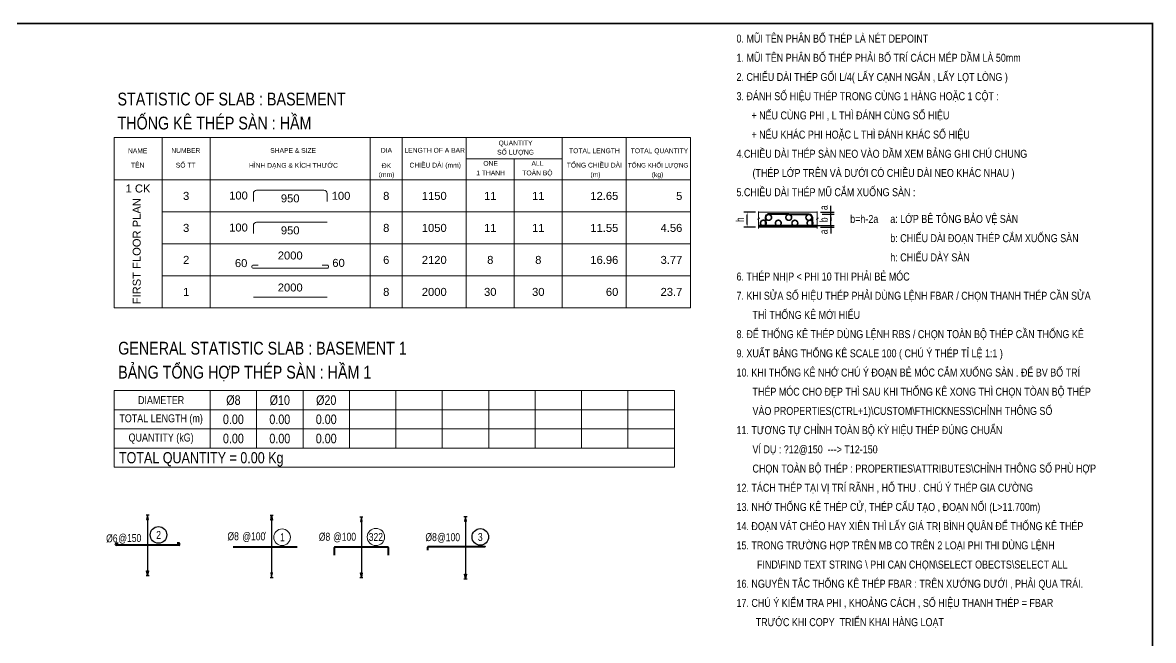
# Model space of a CAD drawing. Header units: millimetres. Extents: x 925681 to 1410834, y 71669 to 296428.
# Drawn here: x 1295751 to 1331076, y 138804 to 158109 of the extents above; entities that cross this region are included whole.
import ezdxf
from ezdxf.enums import TextEntityAlignment as Align

# ---------------------------------------------------------------- set-up
doc = ezdxf.new("R2010")
doc.units = ezdxf.units.MM
doc.header["$LTSCALE"] = 100
for name, color, linetype, lineweight in [('Ap0102_dim', 145, 'Continuous', 25), ('Ap0202_T', 141, 'Continuous', 25), ('Ap0203_T', 243, 'Continuous', 35), ('Ap0205_T', 253, 'Continuous', 50), ('Ap0310_PSS', 130, 'Continuous', 18), ('Ap0312_Kh', 253, 'Continuous', 15), ('Ap0315_FL', 145, 'Continuous', 13), ('Ap0402_Reinf.S', 6, 'Continuous', 35), ('Ap0404_Reinf.slab', 5, 'Continuous', 40), ('Ap0405_Reinf.slab bot', 201, 'Continuous', 40), ('Ap0406_RT_Slab', 71, 'Continuous', 20), ('Ap0407_Slab_leader', 137, 'Continuous', 20)]:
    doc.layers.add(name, color=color, linetype=linetype, lineweight=lineweight)
doc.layers.add('THONGKE', color=161, linetype='Continuous')
doc.styles.add('Ap_vn_vni.shx', font='vn_vni.shx', dxfattribs={"width": 0.8})
doc.styles.add('Ap_Vni-helve', font='', dxfattribs={"width": 0.8, "height": 1})
doc.styles.add('Helve', font='')
doc.styles.get('Ap_Vni-helve').set_extended_font_data('VNI-Helve')
doc.styles.get('Helve').set_extended_font_data('VNI-Helve')
doc.dimstyles.new('Ap_Model', dxfattribs={"dimscale": 100, "dimtxt": 2.5, "dimasz": 1, "dimexe": 1, "dimexo": 1, "dimgap": 1, "dimtad": 1, "dimdec": 0, "dimzin": 3, "dimdsep": 46, "dimtxsty": 'Ap_vn_vni.shx', "dimblk": 'ARCHTICK', "dimcen": 1, "dimdle": 1, "dimclrd": 256, "dimclre": 256, "dimclrt": 7, "dimazin": 2, "dimtfac": 100, "dimtdec": 0, "dimtix": 1, "dimtmove": 2, "dimatfit": 2, "dimldrblk": 'OPEN30', "dimfxl": 1, "dimtolj": 1, "dimtzin": 0, "dimlwd": -1, "dimlwe": -1, "dimarcsym": 0})

# ---------------------------------------------------------------- blocks, each defined once
blk = doc.blocks.new('*U438')
h = blk.add_hatch(color=256)
h.paths.add_polyline_path([(-198, 500), (-198, 430), (-178, 430)], flags=16)
h.paths.add_polyline_path([(-198, 500), (-218, 430), (-198, 430)], flags=16)
h.paths.add_polyline_path([(-453, 155), (-23, 155), (-23, 530), (-453, 530)], flags=9)
h = blk.add_hatch(color=256)
h.paths.add_polyline_path([(-198, 500), (-198, 430), (-178, 430)], flags=16)
h.paths.add_polyline_path([(-198, 500), (-218, 430), (-198, 430)], flags=16)
h.paths.add_polyline_path([(-453, 155), (-23, 155), (-23, 530), (-453, 530)], flags=9)
at = {"layer": 'Ap0407_Slab_leader'}
h = blk.add_hatch(color=256, dxfattribs=at)
h.paths.add_polyline_path([(-198, 500), (-198, 430), (-178, 430)], flags=16)
h.paths.add_polyline_path([(-198, 500), (-218, 430), (-198, 430)], flags=16)
h.paths.add_polyline_path([(-453, 155), (-23, 155), (-23, 530), (-453, 530)], flags=9)
h = blk.add_hatch(color=256, dxfattribs=at)
h.paths.add_polyline_path([(-198, 500), (-198, 430), (-178, 430)], flags=16)
h.paths.add_polyline_path([(-198, 500), (-218, 430), (-198, 430)], flags=16)
h.paths.add_polyline_path([(-453, 155), (-23, 155), (-23, 530), (-453, 530)], flags=9)
h = blk.add_hatch(color=256, dxfattribs=at)
h.paths.add_polyline_path([(-198, 500), (-198, 430), (-178, 430)], flags=16)
h.paths.add_polyline_path([(-198, 500), (-218, 430), (-198, 430)], flags=16)
h.paths.add_polyline_path([(-453, 155), (-23, 155), (-23, 530), (-453, 530)], flags=9)
at = {"layer": 'Defpoints'}
h = blk.add_hatch(color=256, dxfattribs=at)
h.paths.add_polyline_path([(0, 1000), (0, 850), (30, 850)])
h.paths.add_polyline_path([(0, 1000), (-30, 850), (0, 850)])
h = blk.add_hatch(color=256, dxfattribs=at)
h.paths.add_polyline_path([(0, -950), (0, -800), (30, -800)])
h.paths.add_polyline_path([(0, -950), (-30, -800), (0, -800)])
at = {"layer": 'Ap0202_T', "lineweight": 18}
blk.add_circle((324, 310), 260, dxfattribs=at)
at = {"layer": 'Ap0405_Reinf.slab bot'}
blk.add_line((802, 0), (-1198, 0), dxfattribs=at)
at = {"layer": 'Ap0407_Slab_leader', "const_width": 15}
blk.add_lwpolyline([(-7, 0, 1), (8, 0, 1)], format="xyb", close=True, dxfattribs=at)
at = {"layer": 'Defpoints'}
for p, q in [((-50, 1000), (50, 1000)), ((0, 1000), (0, -950)), ((-50, -950), (50, -950))]:
    blk.add_line(p, q, dxfattribs=at)
for points in [[(30, 850), (-30, 850), (0, 1000)], [(30, -800), (-30, -800), (0, -950)]]:
    blk.add_lwpolyline(points, close=True, dxfattribs=at)
at = {"layer": 'Ap0202_T', "style": 'Ap_vn_vni.shx', "width": 0.8, "flags": 8}
blk.add_attdef('1', text='', height=250, dxfattribs=at).set_placement((337, 310), align=Align.MIDDLE_CENTER)
at = {"layer": 'Ap0406_RT_Slab', "style": 'Ap_vn_vni.shx', "width": 0.8, "flags": 8}
blk.add_attdef('Þ6', text='', height=250, dxfattribs=at).set_placement((-1202, 343), align=Align.MIDDLE_CENTER)
blk.add_attdef('@150', text='', height=250, dxfattribs=at).set_placement((-915, 340), align=Align.MIDDLE_LEFT)
blk = doc.blocks.new('*U459')
at = {"layer": 'Defpoints'}
for points in [[(30, 800), (-30, 800), (0, 950)], [(30, -800), (-30, -800), (0, -950)]]:
    blk.add_hatch(color=256, dxfattribs=at).paths.add_polyline_path(points)
at = {"layer": 'Ap0202_T', "lineweight": 18}
blk.add_circle((454, 320), 270, dxfattribs=at)
at = {"layer": 'Ap0404_Reinf.slab'}
blk.add_lwpolyline([(850, -246), (850, -25, 0.414214), (825, 0), (-825, 0, 0.414214), (-850, -25), (-850, -246)], format="xyb", dxfattribs=at)
at = {"layer": 'Defpoints'}
for p, q in [((-50, 950), (50, 950)), ((0, 950), (0, -950)), ((-50, -950), (50, -950))]:
    blk.add_line(p, q, dxfattribs=at)
for points in [[(-30, 800), (30, 800), (0, 950), (-30, 800)], [(-30, -800), (30, -800), (0, -950), (-30, -800)]]:
    blk.add_lwpolyline(points, dxfattribs=at)
at = {"layer": 'Defpoints', "const_width": 27}
blk.add_lwpolyline([(-13, 0, 1), (14, 0, 1)], format="xyb", close=True, dxfattribs=at)
at = {"layer": 'Ap0202_T', "style": 'Ap_vn_vni.shx', "width": 0.8, "flags": 8}
blk.add_attdef('1', text='', height=250, dxfattribs=at).set_placement((453, 320), align=Align.MIDDLE_CENTER)
at = {"layer": 'Ap0406_RT_Slab', "style": 'Ap_vn_vni.shx', "width": 0.8, "flags": 8}
blk.add_attdef('Þ6', text='', height=250, dxfattribs=at).set_placement((-1151, 328), align=Align.MIDDLE_CENTER)
blk.add_attdef('@150', text='', height=250, dxfattribs=at).set_placement((-882, 328), align=Align.MIDDLE_LEFT)
blk = doc.blocks.new('RBS-SCK')
at = {"layer": 'Ap0203_T', "style": 'Helve', "flags": 8}
blk.add_attdef('SCK', (3.57, -4.46), '', height=2.5, dxfattribs=at)
at = {"layer": 'Ap0205_T', "style": 'Helve', "flags": 8}
blk.add_attdef('NAME', text='', height=2.5, rotation=90, dxfattribs=at).set_placement((8.3, -6.21), align=Align.RIGHT)
blk = doc.blocks.new('RBS-HD')
at = {"layer": 'Ap0310_PSS'}
for p, q in [((0, 13.26), (0, 0)), ((0, 13.26), (180, 13.26)), ((15, 13.26), (15, 0)), ((30, 13.26), (30, 0)), ((80, 13.26), (80, 0)), ((90, 13.26), (90, 0)), ((110, 13.26), (110, 0)), ((140, 13.26), (140, 0)), ((160, 13.26), (160, 0)), ((180, 13.26), (180, 0)), ((110, 6.63), (140, 6.63)), ((125, 6.63), (125, 0)), ((0, 0), (180, 0))]:
    blk.add_line(p, q, dxfattribs=at)
at = {"layer": 'Ap0202_T', "style": 'Helve'}
for s, height, p in [('QUANTITY', 1.5, (125.39, 10.78)), ('NAME', 1.5, (7.35, 8.35)), (' NUMBER', 1.5, (22.1, 8.43)), ('SHAPE & SIZE', 1.5, (55.92, 8.44)), ('DIA', 1.5, (85.06, 8.5)), ('LENGTH OF A BAR', 1.5, (100.14, 8.5)), ('SOÁ LÖÔÏNG', 1.5, (125.39, 7.9)), ('TOTAL LENGTH ', 1.5, (150.32, 8.35)), ('TOTAL QUANTITY', 1.5, (170.35, 8.35)), ('TEÂN', 1.5, (7.35, 3.86)), ('SOÁ TT', 1.5, (22.35, 3.86)), ('HÌNH DAÏNG & KÍCH THÖÔÙC', 1.5, (56.01, 3.78)), ('ÑK', 1.5, (85.06, 3.69)), (' CHIEÀU DAØI (mm)', 1.5, (100.01, 3.86)), ('ONE', 1.5, (117.6, 4.4)), ('ALL', 1.5, (132.24, 4.4)), ('TOÅNG CHIEÀU DAØI', 1.5, (150.01, 3.86)), ('TOÅNG KHOÁI LÖÔÏNG', 1.4, (169.92, 3.86)), ('(mm)', 1.5, (85.1, 0.93)), ('1 THANH', 1.5, (117.6, 1.42)), ('TOAØN BOÄ', 1.5, (132.23, 1.42)), ('(m)', 1.5, (150.36, 0.93)), ('(kg)', 1.5, (169.76, 0.93))]:
    blk.add_text(s, height=height, dxfattribs=at).set_placement(p, align=Align.CENTER)
blk = doc.blocks.new('RBS-3')
blk.add_lwpolyline([(66.5, -6.7), (66.5, -4.2, 0.414214), (65.5, -3.2), (44.5, -3.2, 0.414214), (43.5, -4.2), (43.5, -6.7)], format="xyb")
at = {"layer": 'Ap0315_FL'}
for p, q in [((0, -10), (0, 0)), ((180, 0), (15, 0)), ((15, 0), (15, -10)), ((30, -10), (30, 0)), ((80, -10), (80, 0)), ((90, -10), (90, 0)), ((110, -10), (110, 0)), ((125, -10), (125, 0)), ((140, -10), (140, 0)), ((160, -10), (160, 0)), ((180, -10), (180, 0)), ((180, -10), (15, -10))]:
    blk.add_line(p, q, dxfattribs=at)
at = {"style": 'Helve', "flags": 8}
blk.add_attdef('1', text='', height=2.5, dxfattribs=at).set_placement((22.5, -5), align=Align.MIDDLE_CENTER)
at = {"layer": 'Ap0202_T', "color": 3, "style": 'Helve', "flags": 8}
blk.add_attdef('9', text='', height=2.5, dxfattribs=at).set_placement((41.76, -4.88), align=Align.MIDDLE_RIGHT)
blk.add_attdef('8', text='', height=2.5, dxfattribs=at).set_placement((55, -5.77), align=Align.MIDDLE_CENTER)
blk.add_attdef('10', text='', height=2.5, dxfattribs=at).set_placement((67.96, -4.98), align=Align.MIDDLE_LEFT)
at = {"layer": 'Ap0202_T', "style": 'Helve', "flags": 8}
for tag, p in [('2', (85, -5)), ('3', (100, -5)), ('4', (117.5, -5)), ('5', (132.5, -5))]:
    blk.add_attdef(tag, text='', height=2.5, dxfattribs=at).set_placement(p, align=Align.MIDDLE_CENTER)
for tag, p in [('6', (157.5, -5)), ('7', (177.5, -5))]:
    blk.add_attdef(tag, text='', height=2.5, dxfattribs=at).set_placement(p, align=Align.MIDDLE_RIGHT)
blk = doc.blocks.new('RBS-2')
for p, q in [((66.5, -3.2), (44.5, -3.2)), ((43.5, -4.2), (43.5, -6.7))]:
    blk.add_line(p, q)
blk.add_arc((44.5, -4.2), 1, 90, 180)
at = {"layer": 'Ap0315_FL'}
for p, q in [((0, -10), (0, 0)), ((180, 0), (15, 0)), ((15, 0), (15, -10)), ((30, -10), (30, 0)), ((80, -10), (80, 0)), ((90, -10), (90, 0)), ((110, -10), (110, 0)), ((125, -10), (125, 0)), ((140, -10), (140, 0)), ((160, -10), (160, 0)), ((180, -10), (180, 0)), ((180, -10), (15, -10))]:
    blk.add_line(p, q, dxfattribs=at)
at = {"style": 'Helve', "flags": 8}
blk.add_attdef('1', text='', height=2.5, dxfattribs=at).set_placement((22.5, -5), align=Align.MIDDLE_CENTER)
at = {"layer": 'Ap0202_T', "color": 3, "style": 'Helve', "flags": 8}
blk.add_attdef('9', text='', height=2.5, dxfattribs=at).set_placement((41.76, -4.88), align=Align.MIDDLE_RIGHT)
blk.add_attdef('8', text='', height=2.5, dxfattribs=at).set_placement((55, -5.77), align=Align.MIDDLE_CENTER)
at = {"layer": 'Ap0202_T', "style": 'Helve', "flags": 8}
for tag, p in [('2', (85, -5)), ('3', (100, -5)), ('4', (117.5, -5)), ('5', (132.5, -5))]:
    blk.add_attdef(tag, text='', height=2.5, dxfattribs=at).set_placement(p, align=Align.MIDDLE_CENTER)
for tag, p in [('6', (157.5, -5)), ('7', (177.5, -5))]:
    blk.add_attdef(tag, text='', height=2.5, dxfattribs=at).set_placement(p, align=Align.MIDDLE_RIGHT)
blk = doc.blocks.new('RBS-1m')
blk.add_lwpolyline([(45, -6.62), (43.48, -6.62, 0.414214), (43, -7.09), (43, -7.14, 0.414214), (43.48, -7.62), (66.52, -7.62, 0.414214), (67, -7.14), (67, -7.09, 0.414214), (66.52, -6.62), (65, -6.62)], format="xyb")
at = {"layer": 'Ap0315_FL'}
for p, q in [((0, -10), (0, 0)), ((180, 0), (15, 0)), ((15, 0), (15, -10)), ((30, -10), (30, 0)), ((80, -10), (80, 0)), ((90, -10), (90, 0)), ((110, -10), (110, 0)), ((125, -10), (125, 0)), ((140, -10), (140, 0)), ((160, -10), (160, 0)), ((180, -10), (180, 0)), ((180, -10), (15, -10))]:
    blk.add_line(p, q, dxfattribs=at)
at = {"style": 'Helve', "flags": 8}
blk.add_attdef('1', text='', height=2.5, dxfattribs=at).set_placement((22.5, -5), align=Align.MIDDLE_CENTER)
at = {"layer": 'Ap0202_T', "color": 3, "style": 'Helve', "flags": 8}
blk.add_attdef('8', text='', height=2.5, dxfattribs=at).set_placement((55, -3.62), align=Align.MIDDLE_CENTER)
blk.add_attdef('9', text='', height=2.5, dxfattribs=at).set_placement((41.6, -6), align=Align.MIDDLE_RIGHT)
blk.add_attdef('10', text='', height=2.5, dxfattribs=at).set_placement((68.15, -5.94), align=Align.MIDDLE_LEFT)
at = {"layer": 'Ap0202_T', "style": 'Helve', "flags": 8}
for tag, p in [('2', (85, -5)), ('3', (100, -5)), ('4', (117.5, -5)), ('5', (132.5, -5))]:
    blk.add_attdef(tag, text='', height=2.5, dxfattribs=at).set_placement(p, align=Align.MIDDLE_CENTER)
for tag, p in [('6', (157.5, -5)), ('7', (177.5, -5))]:
    blk.add_attdef(tag, text='', height=2.5, dxfattribs=at).set_placement(p, align=Align.MIDDLE_RIGHT)
blk = doc.blocks.new('RBS-1')
blk.add_line((43.48, -6.62), (66.52, -6.62))
at = {"layer": 'Ap0315_FL'}
for p, q in [((0, -10), (0, 0)), ((180, 0), (15, 0)), ((15, 0), (15, -10)), ((30, -10), (30, 0)), ((80, -10), (80, 0)), ((90, -10), (90, 0)), ((110, -10), (110, 0)), ((125, -10), (125, 0)), ((140, -10), (140, 0)), ((160, -10), (160, 0)), ((180, -10), (180, 0)), ((180, -10), (15, -10))]:
    blk.add_line(p, q, dxfattribs=at)
at = {"style": 'Helve', "flags": 8}
blk.add_attdef('1', text='', height=2.5, dxfattribs=at).set_placement((22.5, -5), align=Align.MIDDLE_CENTER)
at = {"layer": 'Ap0202_T', "color": 3, "style": 'Helve', "flags": 8}
blk.add_attdef('8', text='', height=2.5, dxfattribs=at).set_placement((55, -3.62), align=Align.MIDDLE_CENTER)
at = {"layer": 'Ap0202_T', "style": 'Helve', "flags": 8}
for tag, p in [('2', (85, -5)), ('3', (100, -5)), ('4', (117.5, -5)), ('5', (132.5, -5))]:
    blk.add_attdef(tag, text='', height=2.5, dxfattribs=at).set_placement(p, align=Align.MIDDLE_CENTER)
for tag, p in [('6', (157.5, -5)), ('7', (177.5, -5))]:
    blk.add_attdef(tag, text='', height=2.5, dxfattribs=at).set_placement(p, align=Align.MIDDLE_RIGHT)
blk = doc.blocks.new('*U440')
at = {"layer": 'Defpoints'}
for points in [[(30, 800), (-30, 800), (0, 950)], [(30, -800), (-30, -800), (0, -950)]]:
    blk.add_hatch(color=256, dxfattribs=at).paths.add_polyline_path(points)
for p, q in [((-1000, 25), (-1000, 35)), ((-975, 60), (-920, 60)), ((975, 0), (-975, 0)), ((975, 60), (920, 60)), ((1000, 25), (1000, 35))]:
    blk.add_line(p, q)
for centre, start, end in [((-975, 35), 90, 180), ((-975, 25), 180, 270), ((975, 35), 0, 90), ((975, 25), 270, 0)]:
    blk.add_arc(centre, 25, start, end)
at = {"layer": 'Ap0202_T'}
blk.add_circle((340, 320), 260, dxfattribs=at)
at = {"layer": 'Defpoints'}
for p, q in [((-50, 950), (50, 950)), ((0, 950), (0, -950)), ((-50, -950), (50, -950))]:
    blk.add_line(p, q, dxfattribs=at)
for points in [[(-30, 800), (30, 800), (0, 950), (-30, 800)], [(-30, -800), (30, -800), (0, -950), (-30, -800)]]:
    blk.add_lwpolyline(points, dxfattribs=at)
at = {"layer": 'Defpoints', "const_width": 15}
blk.add_lwpolyline([(-7, 0, 1), (8, 0, 1)], format="xyb", close=True, dxfattribs=at)
at = {"layer": 'Ap0202_T', "style": 'Ap_vn_vni.shx', "width": 0.8, "flags": 8}
blk.add_attdef('1', text='', height=250, dxfattribs=at).set_placement((343, 320), align=Align.MIDDLE_CENTER)
at = {"layer": 'Ap0406_RT_Slab', "style": 'Ap_vn_vni.shx', "width": 0.8, "flags": 8}
blk.add_attdef('@150', text='', height=250, dxfattribs=at).set_placement((-915, 225), align=Align.MIDDLE_LEFT)
blk.add_attdef('Þ6', text='', height=250, dxfattribs=at).set_placement((-1117, 214), align=Align.MIDDLE_CENTER)
blk = doc.blocks.new('*U473')
at = {"layer": 'Defpoints'}
for points in [[(30, 800), (-30, 800), (0, 950)], [(30, -850), (-30, -850), (0, -1000)]]:
    blk.add_hatch(color=256, dxfattribs=at).paths.add_polyline_path(points)
at = {"layer": 'Ap0202_T'}
blk.add_circle((460, 310), 260, dxfattribs=at)
at = {"layer": 'Ap0404_Reinf.slab'}
blk.add_lwpolyline([(608, 0), (608, 0, 0.414214), (608, 0), (-1167, 0, 0.414214), (-1192, -25), (-1192, -100)], format="xyb", dxfattribs=at)
at = {"layer": 'Defpoints'}
for p, q in [((-50, 950), (50, 950)), ((0, 950), (0, -1000)), ((-50, -1000), (50, -1000))]:
    blk.add_line(p, q, dxfattribs=at)
for points in [[(-30, 800), (30, 800), (0, 950), (-30, 800)], [(-30, -850), (30, -850), (0, -1000), (-30, -850)]]:
    blk.add_lwpolyline(points, dxfattribs=at)
at = {"layer": 'Defpoints', "const_width": 15}
blk.add_lwpolyline([(-7, 0, 1), (8, 0, 1)], format="xyb", close=True, dxfattribs=at)
at = {"layer": 'Ap0202_T', "style": 'Ap_vn_vni.shx', "width": 0.8, "flags": 8}
blk.add_attdef('1', text='', height=250, dxfattribs=at).set_placement((459, 310), align=Align.MIDDLE_CENTER)
at = {"layer": 'Ap0406_RT_Slab', "style": 'Ap_vn_vni.shx', "width": 0.8, "flags": 8}
blk.add_attdef('Þ6', text='', height=250, dxfattribs=at).set_placement((-1077, 305), align=Align.MIDDLE_CENTER)
blk.add_attdef('@150', text='', height=250, dxfattribs=at).set_placement((-890, 302), align=Align.MIDDLE_LEFT)
blk = doc.blocks.new('DWINGNAME')
at = {"layer": 'Ap0203_T', "style": 'Ap_Vni-helve', "width": 0.8}
blk.add_attdef('VN_NAME', (0, -1500), '', height=800, dxfattribs=at)
at = {"layer": 'Ap0205_T', "style": 'Ap_Vni-helve', "width": 0.8}
blk.add_attdef('ENG_NAME', (0, 0), '', height=800, dxfattribs=at)
blk = doc.blocks.new('*D924')
at = {"layer": 'Ap0102_dim', "transparency": 16777216}
for p, q in [((1318644, 152187), (1318285, 152187)), ((1318385, 151815), (1318385, 152087)), ((1318644, 151715), (1318285, 151715))]:
    blk.add_line(p, q, dxfattribs=at)
for points in [[(1318369, 152087), (1318402, 152087), (1318385, 152187)], [(1318369, 151815), (1318402, 151815), (1318385, 151715)]]:
    blk.add_solid(points, dxfattribs=at)
at = {"layer": 'Defpoints', "color": 0, "transparency": 16777216}
for p in [(1318385, 152187), (1318744, 152187), (1318744, 151715)]:
    blk.add_point(p, dxfattribs=at)
at = {"layer": 'Ap0102_dim', "color": 7, "transparency": 16777216, "insert": (1318160, 151951), "char_height": 250, "attachment_point": 5, "rotation": 90, "style": 'Ap_vn_vni.shx'}
blk.add_mtext('\\A1;h', dxfattribs=at)
blk = doc.blocks.new('_Open30')
for p, q in [((-1, 0.27), (0, 0)), ((0, 0), (-1, -0.27)), ((0, 0), (-1, 0))]:
    blk.add_line(p, q)
blk = doc.blocks.new('*D925')
at = {"layer": 'Ap0102_dim', "transparency": 16777216}
for p, q in [((1321003, 152220), (1321003, 152320)), ((1320730, 152120), (1321103, 152120)), ((1321003, 151774), (1321003, 152120)), ((1320512, 151774), (1321103, 151774)), ((1321003, 151674), (1321003, 151574))]:
    blk.add_line(p, q, dxfattribs=at)
for points in [[(1320986, 152220), (1321019, 152220), (1321003, 152120)], [(1320986, 151674), (1321019, 151674), (1321003, 151774)]]:
    blk.add_solid(points, dxfattribs=at)
at = {"layer": 'Defpoints', "color": 0, "transparency": 16777216}
for p in [(1320630, 152120), (1321003, 152120), (1320412, 151774)]:
    blk.add_point(p, dxfattribs=at)
at = {"layer": 'Ap0102_dim', "color": 7, "transparency": 16777216, "insert": (1320778, 151947), "char_height": 250, "attachment_point": 5, "rotation": 90, "style": 'Ap_vn_vni.shx'}
blk.add_mtext('\\A1;b', dxfattribs=at)
blk = doc.blocks.new('*D926')
at = {"layer": 'Ap0102_dim', "transparency": 16777216}
for p, q in [((1321003, 151874), (1321003, 151974)), ((1320512, 151774), (1321103, 151774)), ((1320676, 151715), (1321103, 151715)), ((1321003, 151774), (1321003, 151715)), ((1321003, 151615), (1321003, 151515))]:
    blk.add_line(p, q, dxfattribs=at)
for points in [[(1320986, 151874), (1321019, 151874), (1321003, 151774)], [(1320986, 151615), (1321019, 151615), (1321003, 151715)]]:
    blk.add_solid(points, dxfattribs=at)
at = {"layer": 'Defpoints', "color": 0, "transparency": 16777216}
for p in [(1320412, 151774), (1320576, 151715), (1321003, 151715)]:
    blk.add_point(p, dxfattribs=at)
at = {"layer": 'Ap0102_dim', "color": 7, "transparency": 16777216, "insert": (1320778, 151569), "char_height": 250, "attachment_point": 5, "rotation": 90, "style": 'Ap_vn_vni.shx'}
blk.add_mtext('\\A1;a', dxfattribs=at)
blk = doc.blocks.new('*D927')
at = {"layer": 'Ap0102_dim', "transparency": 16777216}
for p, q in [((1321003, 152287), (1321003, 152387)), ((1320676, 152187), (1321103, 152187)), ((1320730, 152120), (1321103, 152120)), ((1321003, 152120), (1321003, 152187)), ((1321003, 152020), (1321003, 151920))]:
    blk.add_line(p, q, dxfattribs=at)
for points in [[(1320986, 152287), (1321019, 152287), (1321003, 152187)], [(1320986, 152020), (1321019, 152020), (1321003, 152120)]]:
    blk.add_solid(points, dxfattribs=at)
at = {"layer": 'Defpoints', "color": 0, "transparency": 16777216}
for p in [(1320576, 152187), (1320630, 152120), (1321003, 152187)]:
    blk.add_point(p, dxfattribs=at)
at = {"layer": 'Ap0102_dim', "color": 7, "transparency": 16777216, "insert": (1320778, 152326), "char_height": 250, "attachment_point": 5, "rotation": 90, "style": 'Ap_vn_vni.shx'}
blk.add_mtext('\\A1;a', dxfattribs=at)

msp = doc.modelspace()

# ---------------------------------------------------------------- linework, layer by layer
at = {"layer": 'Ap0310_PSS'}
for p, q in [((1318744.3, 152186.7), (1320576.5, 152186.7)), ((1318744.3, 151715.2), (1320576.5, 151715.2)), ((1298610.9, 146613), (1316110.9, 146613)), ((1298610.9, 146613), (1298610.9, 144213)), ((1301610.9, 146613), (1301610.9, 144813)), ((1303060.9, 146613), (1303060.9, 144813)), ((1304510.9, 146613), (1304510.9, 144813)), ((1305960.9, 146613), (1305960.9, 144813)), ((1307410.9, 146613), (1307410.9, 144813)), ((1308860.9, 146613), (1308860.9, 144813)), ((1310310.9, 146613), (1310310.9, 144813)), ((1311760.9, 146613), (1311760.9, 144813)), ((1313210.9, 146613), (1313210.9, 144813)), ((1314660.9, 146613), (1314660.9, 144813)), ((1316110.9, 146613), (1316110.9, 144213)), ((1298610.9, 146013), (1316110.9, 146013)), ((1298610.9, 145413), (1316110.9, 145413)), ((1298610.9, 144813), (1316110.9, 144813)), ((1298610.9, 144213), (1316110.9, 144213))]:
    msp.add_line(p, q, dxfattribs=at)
at = {"layer": 'Ap0312_Kh'}
for points in [[(1318744.3, 152208.8), (1318744.3, 151996.7), (1318784.3, 151997.8), (1318744.3, 151982.5), (1318704.3, 151967.2), (1318744.3, 151968.2), (1318744.3, 151677.4)], [(1320576.5, 152208.8), (1320576.5, 151996.7), (1320616.5, 151997.8), (1320576.5, 151982.5), (1320536.5, 151967.2), (1320576.5, 151968.2), (1320576.5, 151677.4)]]:
    msp.add_lwpolyline(points, dxfattribs=at)
at = {"layer": 'Ap0315_FL'}
msp.add_line((1300110.9, 149194.3), (1298610.9, 149194.3), dxfattribs=at)
at = {"layer": 'Ap0402_Reinf.S', "const_width": 180}
for points in [[(1318866.6, 151843.2, 1), (1318916.6, 151843.2, 1)], [(1319032.1, 152020.2, 1), (1319082.1, 152020.2, 1)], [(1319333.3, 151843.2, 1), (1319383.3, 151843.2, 1)], [(1319659.7, 152020.2, 1), (1319709.7, 152020.2, 1)], [(1319851.1, 151843.2, 1), (1319901.1, 151843.2, 1)], [(1320287.3, 152020.2, 1), (1320337.3, 152020.2, 1)], [(1320325.2, 151843.2, 1), (1320375.2, 151843.2, 1)]]:
    msp.add_lwpolyline(points, format="xyb", close=True, dxfattribs=at)
at = {"layer": 'Ap0404_Reinf.slab'}
for points in [[(1319684.7, 152120.2), (1319057.1, 152120.2, 0.4142136), (1318957.1, 152020.2), (1318957.1, 151773.8)], [(1319684.7, 152120.2), (1320312.3, 152120.2, -0.4142136), (1320412.3, 152020.2), (1320412.3, 151773.8)]]:
    msp.add_lwpolyline(points, format="xyb", dxfattribs=at)
at = {"layer": 'Ap0405_Reinf.slab bot'}
msp.add_line((1318744.3, 151773.8), (1320576.5, 151773.8), dxfattribs=at)
at = {"layer": 'Defpoints', "const_width": 50}
msp.add_lwpolyline([(1227014.9, 158084.2), (1331051, 158084.2), (1331051, 119885), (1227014.9, 119885)], close=True, dxfattribs=at)

# ---------------------------------------------------------------- block references
at = {"layer": 'Ap0205_T', "xscale": 0.5, "yscale": 0.5, "zscale": 0.5}
for p, values in [((1298715.1, 155520.3), {'ENG_NAME': 'STATISTIC OF SLAB : BASEMENT ', 'VN_NAME': 'THOÁNG KEÂ THEÙP SAØN : HAÀM'}), ((1298736.4, 147735.4), {'ENG_NAME': 'GENERAL STATISTIC SLAB : BASEMENT 1', 'VN_NAME': 'BAÛNG TOÅNG HÔÏP THEÙP SAØN : HAÀM 1'})]:
    msp.add_blockref('DWINGNAME', p, dxfattribs=at).add_auto_attribs(values)
at = {"layer": 'Ap0310_PSS', "xscale": 100, "yscale": 100, "zscale": 100}
msp.add_blockref('RBS-HD', (1298610.9, 153194.3), dxfattribs=at)
at = {"layer": 'Ap0310_PSS'}
ref = msp.add_blockref('RBS-3', (1298610.9, 153194.3), dxfattribs=dict(at, xscale=100, yscale=100, zscale=100))
ref.add_attrib('1', '3', dxfattribs={"layer": '0', "height": 250, "style": 'Helve'}).set_placement((1300860.9, 152694.3), align=Align.MIDDLE_CENTER)
ref.add_attrib('2', '8', dxfattribs={"layer": 'Ap0202_T', "height": 250, "style": 'Helve'}).set_placement((1307110.9, 152694.3), align=Align.MIDDLE_CENTER)
ref.add_attrib('3', '1150', dxfattribs={"layer": 'Ap0202_T', "height": 250, "style": 'Helve'}).set_placement((1308610.9, 152694.3), align=Align.MIDDLE_CENTER)
ref.add_attrib('4', '11', dxfattribs={"layer": 'Ap0202_T', "height": 250, "style": 'Helve'}).set_placement((1310360.9, 152694.3), align=Align.MIDDLE_CENTER)
ref.add_attrib('5', '11', dxfattribs={"layer": 'Ap0202_T', "height": 250, "style": 'Helve'}).set_placement((1311860.9, 152694.3), align=Align.MIDDLE_CENTER)
ref.add_attrib('6', '12.65', dxfattribs={"layer": 'Ap0202_T', "height": 250, "style": 'Helve'}).set_placement((1314360.9, 152694.3), align=Align.MIDDLE_RIGHT)
ref.add_attrib('7', '5', dxfattribs={"layer": 'Ap0202_T', "height": 250, "style": 'Helve'}).set_placement((1316360.9, 152694.3), align=Align.MIDDLE_RIGHT)
ref.add_attrib('8', '950', dxfattribs={"layer": 'Ap0202_T', "color": 3, "height": 250, "style": 'Helve'}).set_placement((1304110.9, 152616.8), align=Align.MIDDLE_CENTER)
ref.add_attrib('9', '100', dxfattribs={"layer": 'Ap0202_T', "color": 3, "height": 250, "style": 'Helve'}).set_placement((1302786.6, 152706), align=Align.MIDDLE_RIGHT)
ref.add_attrib('10', '100', dxfattribs={"layer": 'Ap0202_T', "color": 3, "height": 250, "style": 'Helve'}).set_placement((1305407.1, 152696.3), align=Align.MIDDLE_LEFT)
ref = msp.add_blockref('RBS-SCK', (1298610.9, 153246.5), dxfattribs=dict(at, xscale=100, yscale=100, zscale=100))
ref.add_attrib('SCK', '1 CK', (1298967.6, 152800.9), dxfattribs={"layer": 'Ap0203_T', "height": 250, "style": 'Helve'})
ref.add_attrib('NAME', 'FIRST FLOOR PLAN', dxfattribs={"layer": 'Ap0205_T', "height": 250, "rotation": 90, "style": 'Helve'}).set_placement((1299440.6, 152625.1), align=Align.RIGHT)
ref = msp.add_blockref('RBS-2', (1298610.9, 152194.3), dxfattribs=dict(at, xscale=100, yscale=100, zscale=100))
ref.add_attrib('1', '3', dxfattribs={"layer": '0', "height": 250, "style": 'Helve'}).set_placement((1300860.9, 151694.3), align=Align.MIDDLE_CENTER)
ref.add_attrib('2', '8', dxfattribs={"layer": 'Ap0202_T', "height": 250, "style": 'Helve'}).set_placement((1307110.9, 151694.3), align=Align.MIDDLE_CENTER)
ref.add_attrib('3', '1050', dxfattribs={"layer": 'Ap0202_T', "height": 250, "style": 'Helve'}).set_placement((1308610.9, 151694.3), align=Align.MIDDLE_CENTER)
ref.add_attrib('4', '11', dxfattribs={"layer": 'Ap0202_T', "height": 250, "style": 'Helve'}).set_placement((1310360.9, 151694.3), align=Align.MIDDLE_CENTER)
ref.add_attrib('5', '11', dxfattribs={"layer": 'Ap0202_T', "height": 250, "style": 'Helve'}).set_placement((1311860.9, 151694.3), align=Align.MIDDLE_CENTER)
ref.add_attrib('6', '11.55', dxfattribs={"layer": 'Ap0202_T', "height": 250, "style": 'Helve'}).set_placement((1314360.9, 151694.3), align=Align.MIDDLE_RIGHT)
ref.add_attrib('7', '4.56', dxfattribs={"layer": 'Ap0202_T', "height": 250, "style": 'Helve'}).set_placement((1316360.9, 151694.3), align=Align.MIDDLE_RIGHT)
ref.add_attrib('8', '950', dxfattribs={"layer": 'Ap0202_T', "color": 3, "height": 250, "style": 'Helve'}).set_placement((1304110.9, 151616.8), align=Align.MIDDLE_CENTER)
ref.add_attrib('9', '100', dxfattribs={"layer": 'Ap0202_T', "color": 3, "height": 250, "style": 'Helve'}).set_placement((1302786.6, 151706), align=Align.MIDDLE_RIGHT)
ref = msp.add_blockref('RBS-1m', (1298610.9, 151194.3), dxfattribs=dict(at, xscale=100, yscale=100, zscale=100))
ref.add_attrib('1', '2', dxfattribs={"layer": '0', "height": 250, "style": 'Helve'}).set_placement((1300860.9, 150694.3), align=Align.MIDDLE_CENTER)
ref.add_attrib('2', '6', dxfattribs={"layer": 'Ap0202_T', "height": 250, "style": 'Helve'}).set_placement((1307110.9, 150694.3), align=Align.MIDDLE_CENTER)
ref.add_attrib('3', '2120', dxfattribs={"layer": 'Ap0202_T', "height": 250, "style": 'Helve'}).set_placement((1308610.9, 150694.3), align=Align.MIDDLE_CENTER)
ref.add_attrib('4', '8', dxfattribs={"layer": 'Ap0202_T', "height": 250, "style": 'Helve'}).set_placement((1310360.9, 150694.3), align=Align.MIDDLE_CENTER)
ref.add_attrib('5', '8', dxfattribs={"layer": 'Ap0202_T', "height": 250, "style": 'Helve'}).set_placement((1311860.9, 150694.3), align=Align.MIDDLE_CENTER)
ref.add_attrib('6', '16.96', dxfattribs={"layer": 'Ap0202_T', "height": 250, "style": 'Helve'}).set_placement((1314360.9, 150694.3), align=Align.MIDDLE_RIGHT)
ref.add_attrib('7', '3.77', dxfattribs={"layer": 'Ap0202_T', "height": 250, "style": 'Helve'}).set_placement((1316360.9, 150694.3), align=Align.MIDDLE_RIGHT)
ref.add_attrib('8', '2000', dxfattribs={"layer": 'Ap0202_T', "color": 3, "height": 250, "style": 'Helve'}).set_placement((1304110.9, 150832), align=Align.MIDDLE_CENTER)
ref.add_attrib('9', '60', dxfattribs={"layer": 'Ap0202_T', "color": 3, "height": 250, "style": 'Helve'}).set_placement((1302771.3, 150594.2), align=Align.MIDDLE_RIGHT)
ref.add_attrib('10', '60', dxfattribs={"layer": 'Ap0202_T', "color": 3, "height": 250, "style": 'Helve'}).set_placement((1305426.4, 150600.4), align=Align.MIDDLE_LEFT)
ref = msp.add_blockref('RBS-1', (1298610.9, 150194.3), dxfattribs=dict(at, xscale=100, yscale=100, zscale=100))
ref.add_attrib('1', '1', dxfattribs={"layer": '0', "height": 250, "style": 'Helve'}).set_placement((1300860.9, 149694.3), align=Align.MIDDLE_CENTER)
ref.add_attrib('2', '8', dxfattribs={"layer": 'Ap0202_T', "height": 250, "style": 'Helve'}).set_placement((1307110.9, 149694.3), align=Align.MIDDLE_CENTER)
ref.add_attrib('3', '2000', dxfattribs={"layer": 'Ap0202_T', "height": 250, "style": 'Helve'}).set_placement((1308610.9, 149694.3), align=Align.MIDDLE_CENTER)
ref.add_attrib('4', '30', dxfattribs={"layer": 'Ap0202_T', "height": 250, "style": 'Helve'}).set_placement((1310360.9, 149694.3), align=Align.MIDDLE_CENTER)
ref.add_attrib('5', '30', dxfattribs={"layer": 'Ap0202_T', "height": 250, "style": 'Helve'}).set_placement((1311860.9, 149694.3), align=Align.MIDDLE_CENTER)
ref.add_attrib('6', '60', dxfattribs={"layer": 'Ap0202_T', "height": 250, "style": 'Helve'}).set_placement((1314360.9, 149694.3), align=Align.MIDDLE_RIGHT)
ref.add_attrib('7', '23.7', dxfattribs={"layer": 'Ap0202_T', "height": 250, "style": 'Helve'}).set_placement((1316360.9, 149694.3), align=Align.MIDDLE_RIGHT)
ref.add_attrib('8', '2000', dxfattribs={"layer": 'Ap0202_T', "color": 3, "height": 250, "style": 'Helve'}).set_placement((1304110.9, 149832), align=Align.MIDDLE_CENTER)
at = {"layer": 'Ap0404_Reinf.slab'}
for name, p, values in [('*U438', (1303531, 141715.4), {'1': '1', 'Þ6': '%%c8', '@150': '@100'}), ('*U459', (1306333.4, 141715.4), {'1': '322', 'Þ6': '%%c8', '@150': '@100'}), ('*U473', (1309589.9, 141726.7), {'1': '3', 'Þ6': '%%c8', '@150': '@100'})]:
    msp.add_blockref(name, p, dxfattribs=at).add_auto_attribs(values)
at = {"layer": 'Ap0405_Reinf.slab bot'}
msp.add_blockref('*U440', (1299656.2, 141778.4), dxfattribs=at).add_auto_attribs({'1': '2', 'Þ6': 'Þ6', '@150': '@150'})

# ---------------------------------------------------------------- texts
at = {"layer": 'Ap0202_T', "style": 'Ap_Vni-helve', "width": 0.8}
for s, p in [('0. MUÕI TEÂN PHAÂN BOÁ THEÙP LAØ NEÙT DEPOINT', (1318053, 157484.8)), ('1. MUÕI TEÂN PHAÂN BOÁ THEÙP PHAÛI BOÁ TRÍ CAÙCH MEÙP DAÀM LAØ 50mm', (1318053, 156884.8)), ('2. CHIEÁU DAØI THEÙP GOÁI L/4( LAÁY CAÏNH NGAÉN , LAÁY LOÏT LOØNG ) ', (1318053, 156284.8)), ('3. ÑAÙNH SOÁ HIEÄU THEÙP TRONG CUØNG 1 HAØNG HOAËC 1 COÄT :', (1318053, 155684.8)), ('+ NEÁU CUØNG PHI , L THÌ ÑAÙNH CUØNG SOÁ HIEÄU', (1318518.9, 155084.8)), ('+ NEÁU KHAÙC PHI HOAËC L THÌ ÑAÙNH KHAÙC SOÁ HIEÄU', (1318518.9, 154484.8)), ('4.CHIEÀU DAØI THEÙP SAØN NEO VAØO DAÀM XEM BAÛNG GHI CHUÙ CHUNG', (1318053, 153884.8)), ('(THEÙP LÔÙP TREÂN VAØ DÖÔÙI COÙ CHIEÀU DAØI NEO KHAÙC NHAU )', (1318553, 153284.8)), ('5.CHIEÀU DAØI THEÙP MUÕ CAÉM XUOÁNG SAØN :', (1318053, 152684.8)), ('b=h-2a', (1321605.6, 151848.9)), ('a: LÔÙP BEÂ TOÂNG BAÛO VEÄ SAØN', (1322856.6, 151848.9)), ('b: CHIEÁU DAØI ÑOAÏN THEÙP CAÉM XUOÁNG SAØN', (1322856.6, 151248.9)), ('h: CHIEÁU DAØY SAØN', (1322856.6, 150648.9)), ('6. THEÙP NHÒP < PHI 10 THI PHAÛI BEÛ MOÙC', (1318053, 150049.3)), ('7. KHI SÖÛA SOÁ HIEÄU THEÙP PHAÛI DUØNG LEÄNH FBAR / CHOÏN THANH THEÙP CAÀN SÖÛA', (1318053, 149449.3)), ('THÌ THOÁNG KEÂ MÔÙI HIEÅU', (1318553, 148849.3)), ('8. ÑEÅ THOÁNG KEÂ THEÙP DUØNG LEÄNH RBS / CHOÏN TOAØN BOÄ THEÙP CAÀN THOÁNG KEÂ', (1318053, 148249.3)), ('9. XUAÁT BAÛNG THOÁNG KEÂ SCALE 100 ( CHUÙ YÙ THEÙP TÆ LEÄ 1:1 )', (1318053, 147649.3)), ('10. KHI THOÁNG KEÂ NHÔÙ CHUÙ YÙ ÑOAÏN BEÛ MOÙC CAÉM XUOÁNG SAØN . ÑEÅ BV BOÁ TRÍ ', (1318053, 147049.3)), ('THEÙP MOÙC CHO ÑEÏP THÌ SAU KHI THOÁNG KEÂ XONG THÌ CHOÏN TOØAN BOÄ THEÙP', (1318553, 146449.3)), ('VAØO PROPERTIES(CTRL+1)\\CUSTOM\\FTHICKNESS\\CHÆNH THOÂNG SOÁ', (1318553, 145849.3)), ('11. TÖÔNG TÖÏ CHÆNH TOAØN BOÄ KYØ HIEÄU THEÙP ÑUÙNG CHUAÅN ', (1318053, 145249.3)), ('VÍ DUÏ : ?12@150  ---> T12-150', (1318553, 144649.3)), ('CHOÏN TOAØN BOÄ THEÙP : PROPERTIES\\ATTRIBUTES\\CHÆNH THOÂNG SOÁ PHUØ HÔÏP', (1318553, 144049.3)), ('12. TAÙCH THEÙP TAÏI VÒ TRÍ RAÕNH , HOÁ THU . CHUÙ YÙ THEÙP GIA CÖÔØNG', (1318053, 143449.3)), ('13. NHÔÙ THOÁNG KEÂ THEÙP CÖÛ, THEÙP CAÁU TAÏO , ÑOAÏN NOÁI (L>11.700m)', (1318053, 142849.3)), ('14. ÑOAÏN VAÙT CHEÙO HAY XIEÂN THÌ LAÁY GIAÙ TRÒ BÌNH QUAÂN ÑEÅ THOÁNG KEÂ THEÙP', (1318053, 142249.3)), ('15. TRONG TRÖÔØNG HÔÏP TREÂN MB CO TREÂN 2 LOAÏI PHI THI DUØNG LEÄNH ', (1318053, 141649.3)), ('FIND\\FIND TEXT STRING \\ PHI CAN CHOÏN\\SELECT OBECTS\\SELECT ALL', (1318691.4, 141049.3)), ('16. NGUYEÂN TAÉC THOÁNG KEÂ THEÙP FBAR : TREÂN XÖÔÙNG DÖÔÙI , PHAÛI QUA TRAÙI.', (1318053, 140449.3)), ('17. CHUÙ YÙ KIEÅM TRA PHI , KHOAÛNG CAÙCH , SOÁ HIEÄU THANH THEÙP = FBAR ', (1318053, 139849.3)), ('TRÖÔÙC KHI COPY  TRIEÅN KHAI HAØNG LOAÏT', (1318653, 139249.3))]:
    msp.add_text(s, height=250, rotation=360, dxfattribs=at).set_placement(p)
at = {"layer": 'Ap0205_T', "style": 'Ap_Vni-helve', "width": 0.8}
for s, p in [('DIAMETER', (1300077.7, 146313)), ('TOTAL LENGTH (m)', (1300077.7, 145713)), ('QUANTITY (kG)', (1300077.7, 145113))]:
    msp.add_text(s, height=250, dxfattribs=at).set_placement(p, align=Align.MIDDLE)
at = {"layer": 'THONGKE', "color": 3, "lineweight": 80, "style": 'Ap_Vni-helve', "width": 0.8}
for s, p in [('Þ8', (1302335.9, 146313)), ('Þ10', (1303785.9, 146313)), ('Þ20', (1305235.9, 146313)), ('0.00', (1302335.9, 145713)), ('0.00', (1303785.9, 145713)), ('0.00', (1305235.9, 145713)), ('0.00', (1302335.9, 145113)), ('0.00', (1303785.9, 145113)), ('0.00', (1305235.9, 145113))]:
    msp.add_text(s, height=300, dxfattribs=at).set_placement(p, align=Align.MIDDLE_CENTER)
msp.add_text('TOTAL QUANTITY = 0.00 Kg', height=350, dxfattribs=at).set_placement((1298760.9, 144513), align=Align.MIDDLE_LEFT)

# ---------------------------------------------------------------- dimensions: what is measured, and where the dimension line sits
at = {"layer": 'Ap0102_dim'}
for base, p1, p2, text, picture, middle in [((1321002.6, 152120.2), (1320412.3, 151773.8), (1320630.1, 152120.2), 'b', '*D925', (1320777.6, 151947)), ((1318385.4, 152186.7), (1318744.3, 151715.2), (1318744.3, 152186.7), 'h', '*D924', (1318160.4, 151951))]:
    dim = msp.add_linear_dim(base=base, p1=p1, p2=p2, angle=90, text=text, dimstyle='Ap_Model', override={"dimsah": 1}, dxfattribs=at)
    dim.commit()
    dim.dimension.update_dxf_attribs({"geometry": picture, "text_midpoint": middle})
for base, p1, p2, picture, middle in [((1321002.6, 152186.7), (1320630.1, 152120.2), (1320576.5, 152186.7), '*D927', (1320777.6, 152325.9)), ((1321002.6, 151715.2), (1320412.3, 151773.8), (1320576.5, 151715.2), '*D926', (1320777.6, 151568.8))]:
    dim = msp.add_linear_dim(base=base, p1=p1, p2=p2, angle=90, text='a', dimstyle='Ap_Model', override={"dimsah": 1}, dxfattribs=at)
    dim.commit()
    dim.dimension.update_dxf_attribs({"geometry": picture, "text_midpoint": middle, "dimtype": 160})

doc.saveas('drawing.dxf')
